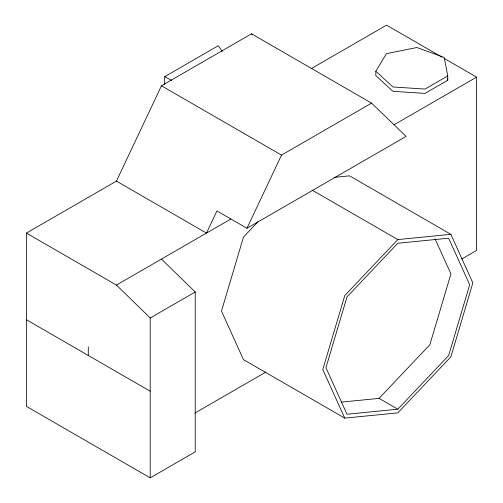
<?xml version="1.0" encoding="UTF-8"?>
<svg xmlns="http://www.w3.org/2000/svg" width="503" height="503" viewBox="0 0 503 503"><rect width="100%" height="100%" fill="white"/><g stroke="black" fill="none" stroke-linecap="round" stroke-linejoin="round"><path stroke-width="0.75" d="M116.438 181.105L161.457 85.799L251.5 33.814L371.554 103.128L406.116 136.382L246.954 228.274L216.938 210.946L206.481 233.09L116.438 181.105L26.401 233.09L26.401 406.374L150.202 477.85L195.227 451.857L195.227 291.991L161.457 259.083M246.954 228.274L281.517 155.113L371.554 103.128M375.81 71.231L386.455 53.664L416.874 47.521L444.162 57.424L447.771 75.909L447.771 80.241L424.985 93.401L392.956 91.32L375.81 75.563L375.81 71.231L392.956 86.988L424.985 89.069L447.771 75.909M257.932 221.836L243.465 237.114L221.483 311.068L243.465 359.645L344.756 418.125L397.816 412.869L450.87 356.86L472.851 282.906L450.87 234.329L349.579 175.849L333.973 177.396M450.87 234.329L397.816 239.585L344.756 295.594L322.781 369.548L344.756 418.125M341.531 402.098L379.055 398.376L429.87 344.737L450.921 273.909L435.051 238.837M397.816 409.209L448.632 355.564L469.683 284.736L448.632 238.215L397.816 243.245L347.001 296.889L325.95 367.718L347.001 414.239L397.816 409.209L379.055 398.376M164.688 84.529L164.688 76.676L218.258 45.742L222.282 51.419M311.414 68.534L386.562 25.15L442.074 57.204M26.401 233.09L116.438 285.069L230.852 219.019M394.006 124.819L476.599 77.135L476.599 250.419L461.653 259.051M150.202 477.85L150.202 317.984L195.227 291.991M194.718 413.164L265.98 372.019M164.688 76.676L171.573 80.317M444.105 58.373L476.599 77.135M161.457 85.799L281.517 155.113M312.156 190.128L397.816 239.585M26.401 319.732L150.202 391.208M251.5 33.814L252.625 34.896M116.438 285.069L150.202 317.984M447.469 78.701L447.771 80.241M88.302 346.806L88.302 355.47"/></g></svg>
